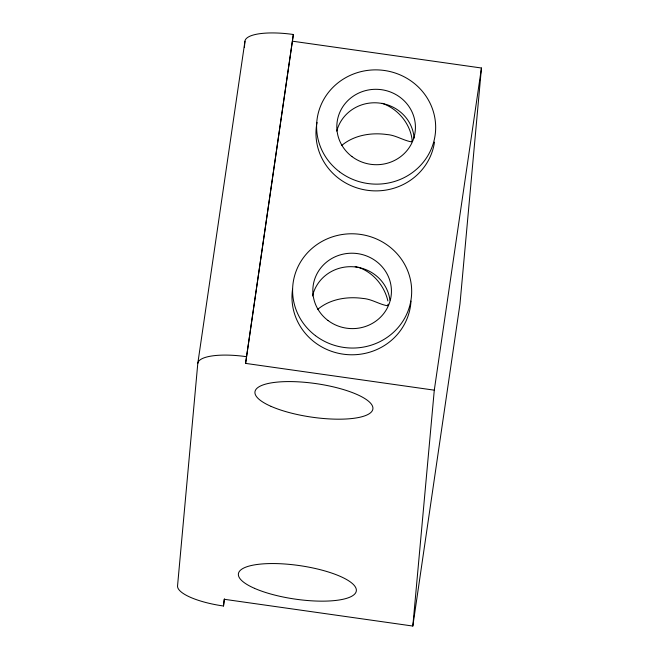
<?xml version="1.0" encoding="UTF-8"?>
<svg xmlns="http://www.w3.org/2000/svg" width="659" height="659" viewBox="0 0 659 659"><rect width="100%" height="100%" fill="white"/><g stroke="black" fill="none" stroke-linecap="round" stroke-linejoin="round"><path stroke-width="0.99" d="M223.5 606.008L224.118 599.27L412.822 626.05L434.289 390.169L245.585 363.389L293.354 34.49A47.654 13.518 8.3 0 0 244.95 41.278L197.791 363.438L177.551 585.835A47.654 13.518 8.3 0 0 223.5 606.008L224.546 598.899M244.39 47.423L244.95 41.278M245.585 363.389L293.354 34.49M292.744 41.229L481.449 68.009L459.982 303.89L412.822 626.05M434.289 390.169L481.449 68.009M388.167 304.194L387.459 305.76C379.222 304.376 371.692 299.038 363.043 298.461C347.392 296.237 330.143 298.964 317.753 309.335M341.749 145.433C354.138 135.054 371.388 132.327 387.039 134.551C395.688 135.128 403.217 140.474 411.455 141.85L412.163 140.293C410.384 123.628 397.822 108.62 382.014 103.265M355.193 266.648L357.079 266.994M358.018 267.175C373.052 272.134 384.337 285.709 387.896 300.957M434.487 142.113A59.565 57.119 5.2 0 1 367.236 190.27A59.565 57.119 5.2 0 1 316.542 125.383M316.691 124.403A59.565 57.119 5.2 0 1 317.053 122.45M336.757 131.1A39.318 37.695 5.2 0 1 378.307 102.944A39.318 37.695 5.2 0 1 414.107 138.126M312.531 295.973A39.318 37.695 5.2 0 1 352.779 266.738A39.318 37.695 5.2 0 1 389.914 300.076M410.985 301.081A59.565 57.119 5.2 0 1 345.818 354.484A59.565 57.119 5.2 0 1 292.547 289.285M197.791 363.438A47.654 13.518 8.3 0 1 246.194 356.651M339.476 171.768A59.565 57.119 5.2 0 0 435.097 135.375A59.565 57.119 5.2 0 0 353.809 73.874A59.565 57.119 5.2 0 0 339.476 171.768M351.939 156.554A39.318 37.695 5.2 0 0 415.046 132.533A39.318 37.695 5.2 0 0 361.396 91.939A39.318 37.695 5.2 0 0 351.939 156.554M327.943 320.455A39.318 37.695 5.2 0 0 391.051 296.435A39.318 37.695 5.2 0 0 337.4 255.849A39.318 37.695 5.2 0 0 327.943 320.455M315.48 335.678A59.565 57.119 5.2 0 0 411.101 299.285A59.565 57.119 5.2 0 0 329.813 237.784A59.565 57.119 5.2 0 0 315.48 335.678M271.113 406.389A59.565 16.895 8.3 0 0 370.457 412.839A59.565 16.895 8.3 0 0 300.109 381.948A59.565 16.895 8.3 0 0 271.113 406.389M254.547 588.355A59.565 16.895 8.3 0 0 353.899 594.797A59.565 16.895 8.3 0 0 283.551 563.915A59.565 16.895 8.3 0 0 254.547 588.355"/></g></svg>
